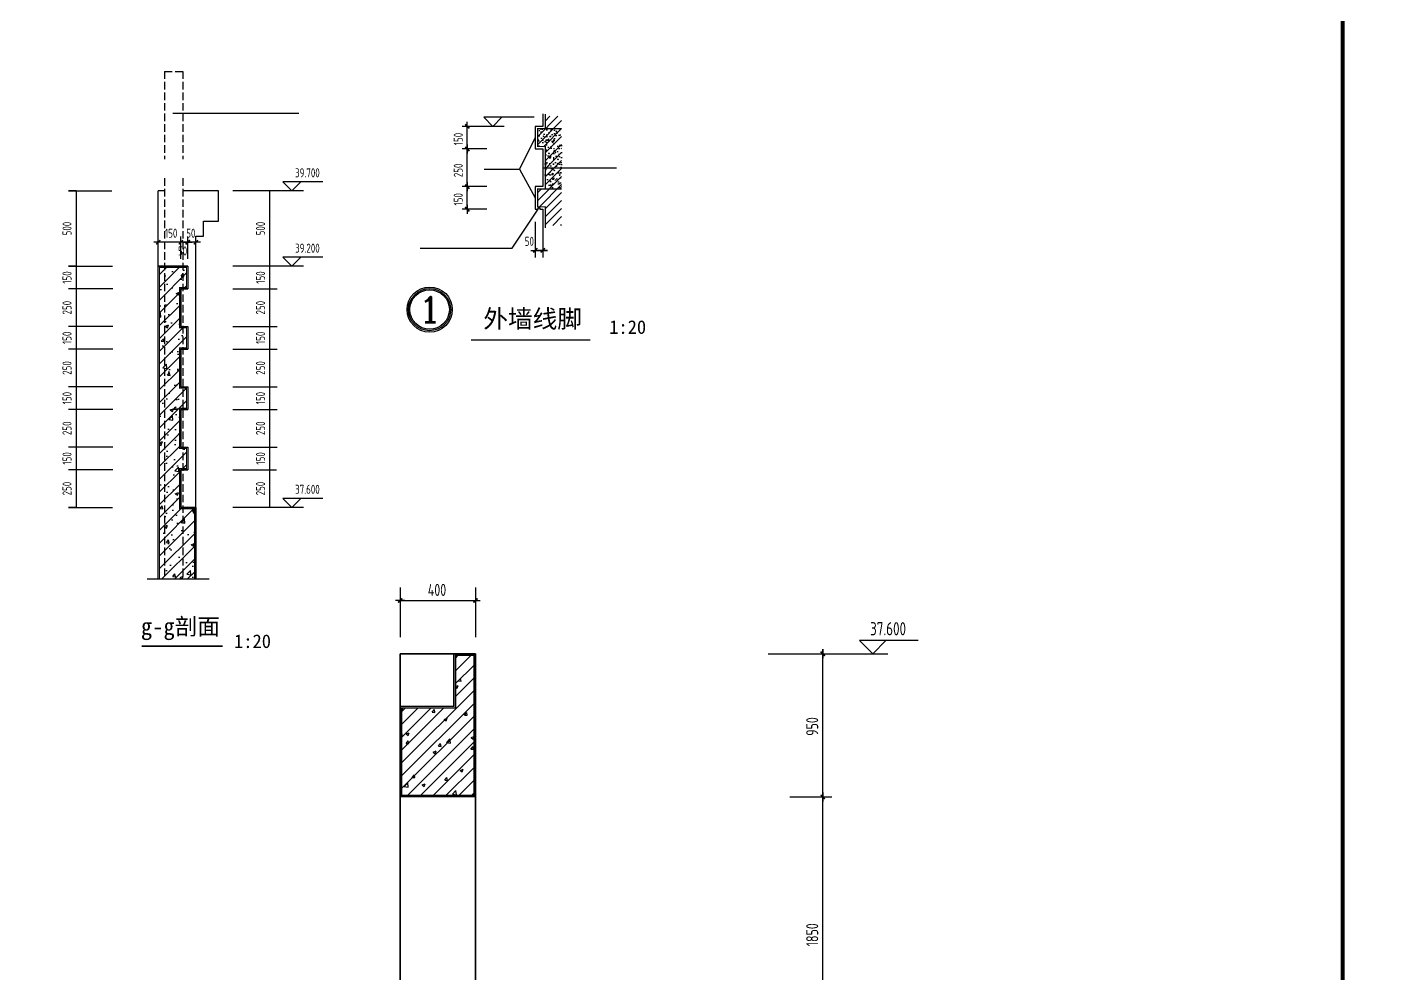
# Model space of a CAD drawing. Extents: x -726032 to 135930, y -151624 to 587044.
# Drawn here: x -98196 to -53251, y 294029 to 325438 of the extents above; entities that cross this region are included whole.
import ezdxf
from ezdxf.enums import TextEntityAlignment as Align

# ---------------------------------------------------------------- set-up
doc = ezdxf.new("R2010")
doc.units = 0
doc.header["$LTSCALE"] = 1000
doc.header["$MEASUREMENT"] = 0
doc.linetypes.add('DASH', pattern=[0.35, 0.25, -0.1])
doc.layers.get('0').update_dxf_attribs({"linetype": 'CONTINUOUS'})
doc.layers.get('DEFPOINTS').update_dxf_attribs({"color": 1, "linetype": 'CONTINUOUS'})
for name, color, linetype in [('AXIS', 245, 'CONTINUOUS'), ('AXIS_TEXT', 7, 'CONTINUOUS'), ('PUB_DIM', 245, 'CONTINUOUS'), ('PUB_TITLE', 1, 'CONTINUOUS'), ('WALL', 255, 'CONTINUOUS'), ('填充', 207, 'CONTINUOUS'), ('引线', 213, 'CONTINUOUS'), ('构架', 4, 'CONTINUOUS'), ('看线', 86, 'CONTINUOUS'), ('粉刷线', 224, 'CONTINUOUS')]:
    doc.layers.add(name, color=color, linetype=linetype)
doc.styles.add('-黑体', font='')
doc.styles.add('COMPLEX', font='COMPLEX')
doc.styles.add('DIM_FONT', font='isocp.shx', dxfattribs={"width": 0.8})
doc.styles.get('-黑体').set_extended_font_data('SimHei')
doc.dimstyles.new('AXIS', dxfattribs={"dimtxt": 300, "dimasz": 1, "dimexe": 250, "dimexo": 300, "dimgap": 150, "dimtad": 1, "dimdec": 0, "dimzin": 0, "dimdsep": 46, "dimtxsty": 'DIM_FONT', "dimcen": 0.09, "dimse1": 1, "dimse2": 1, "dimclrt": 142, "dimadec": 0, "dimazin": 0, "dimtfac": 1, "dimtdec": 0, "dimtix": 1, "dimtmove": 2, "dimatfit": 3, "dimfxl": 1, "dimtolj": 1, "dimtzin": 0, "dimarcsym": 0})
doc.dimstyles.new('DIMN', dxfattribs={"dimtxt": 300, "dimasz": 1, "dimexe": 250, "dimexo": 300, "dimgap": 150, "dimtad": 1, "dimdec": 0, "dimzin": 0, "dimdsep": 46, "dimtxsty": 'DIM_FONT', "dimcen": 0.09, "dimclrt": 142, "dimadec": 0, "dimazin": 0, "dimtfac": 1, "dimtdec": 0, "dimtix": 1, "dimtmove": 2, "dimatfit": 3, "dimfxl": 1, "dimtolj": 1, "dimtzin": 0, "dimarcsym": 0})

# ---------------------------------------------------------------- blocks, each defined once
blk = doc.blocks.new('_DIMX')
blk.add_line((-150, 0), (150, 0))
at = {"const_width": 50}
blk.add_lwpolyline([(-70, -70), (70, 70)], dxfattribs=at)
blk = doc.blocks.new('_AXISO')
blk.add_circle((0, 0), 0.5)
at = {"layer": 'AXIS_TEXT', "style": 'COMPLEX', "width": 1.041667}
blk.add_attdef('A', text='', height=0.56, dxfattribs=at).set_placement((-0.25, -0.28), (0.25, -0.28), align=Align.FIT)
blk = doc.blocks.new('*D2775')
at = {"layer": 'DEFPOINTS', "color": 0, "transparency": 16777216}
for p in [(-90461, 320005), (-90461, 317505), (-90152, 317505)]:
    blk.add_point(p, dxfattribs=at)
at = {"layer": 'PUB_DIM', "color": 0, "lineweight": -2, "transparency": 16777216}
blk.add_line((-90152, 320004), (-90152, 317506), dxfattribs=at)
at = {"layer": 'PUB_DIM', "color": 0, "transparency": 16777216}
for points in [[(-90152, 320004), (-90152, 320004), (-90152, 320005)], [(-90152, 317506), (-90152, 317506), (-90152, 317505)]]:
    blk.add_solid(points, dxfattribs=at)
at = {"layer": 'PUB_DIM', "color": 142, "transparency": 16777216, "insert": (-90452, 318755), "char_height": 300, "attachment_point": 5, "rotation": 90, "style": 'DIM_FONT'}
blk.add_mtext('\\A1;500', dxfattribs=at)
blk = doc.blocks.new('*D101')
at = {"layer": 'DEFPOINTS', "color": 0, "transparency": 16777216}
for p in [(-96263, 320005), (-96572, 317505), (-96263, 317505)]:
    blk.add_point(p, dxfattribs=at)
at = {"layer": 'PUB_DIM', "color": 0, "lineweight": -2, "transparency": 16777216}
for p, q in [((-96563, 320005), (-96822, 320005)), ((-96572, 320004), (-96572, 317506)), ((-96563, 317505), (-96822, 317505))]:
    blk.add_line(p, q, dxfattribs=at)
at = {"layer": 'PUB_DIM', "color": 0, "transparency": 16777216}
for points in [[(-96572, 320004), (-96572, 320004), (-96572, 320005)], [(-96572, 317506), (-96572, 317506), (-96572, 317505)]]:
    blk.add_solid(points, dxfattribs=at)
at = {"layer": 'PUB_DIM', "color": 142, "transparency": 16777216, "insert": (-96872, 318755), "char_height": 300, "attachment_point": 5, "rotation": 90, "style": 'DIM_FONT'}
blk.add_mtext('\\A1;500', dxfattribs=at)
blk = doc.blocks.new('*D102')
at = {"layer": 'DEFPOINTS', "color": 0, "transparency": 16777216}
for p in [(-90461, 314755), (-90461, 313505), (-90152, 313505)]:
    blk.add_point(p, dxfattribs=at)
at = {"layer": 'PUB_DIM', "color": 0, "lineweight": -2, "transparency": 16777216}
for p, q in [((-90161, 314755), (-89902, 314755)), ((-90152, 314754), (-90152, 313506)), ((-90161, 313505), (-89902, 313505))]:
    blk.add_line(p, q, dxfattribs=at)
at = {"layer": 'PUB_DIM', "color": 0, "transparency": 16777216}
for points in [[(-90152, 314754), (-90152, 314754), (-90152, 314755)], [(-90152, 313506), (-90152, 313506), (-90152, 313505)]]:
    blk.add_solid(points, dxfattribs=at)
at = {"layer": 'PUB_DIM', "color": 142, "transparency": 16777216, "insert": (-90452, 314130), "char_height": 300, "attachment_point": 5, "rotation": 90, "style": 'DIM_FONT'}
blk.add_mtext('\\A1;250', dxfattribs=at)
blk = doc.blocks.new('*D103')
at = {"layer": 'DEFPOINTS', "color": 0, "transparency": 16777216}
for p in [(-90461, 315505), (-90461, 314755), (-90152, 314755)]:
    blk.add_point(p, dxfattribs=at)
at = {"layer": 'PUB_DIM', "color": 0, "lineweight": -2, "transparency": 16777216}
for p, q in [((-90161, 315505), (-89902, 315505)), ((-90152, 315504), (-90152, 314756)), ((-90161, 314755), (-89902, 314755))]:
    blk.add_line(p, q, dxfattribs=at)
at = {"layer": 'PUB_DIM', "color": 0, "transparency": 16777216}
for points in [[(-90152, 315504), (-90152, 315504), (-90152, 315505)], [(-90152, 314756), (-90152, 314756), (-90152, 314755)]]:
    blk.add_solid(points, dxfattribs=at)
at = {"layer": 'PUB_DIM', "color": 142, "transparency": 16777216, "insert": (-90452, 315130), "char_height": 300, "attachment_point": 5, "rotation": 90, "style": 'DIM_FONT'}
blk.add_mtext('\\A1;150', dxfattribs=at)
blk = doc.blocks.new('*D2776')
at = {"layer": 'DEFPOINTS', "color": 0, "transparency": 16777216}
for p in [(-90461, 311505), (-90461, 310755), (-90152, 310755)]:
    blk.add_point(p, dxfattribs=at)
at = {"layer": 'PUB_DIM', "color": 0, "lineweight": -2, "transparency": 16777216}
blk.add_line((-90152, 311504), (-90152, 310756), dxfattribs=at)
at = {"layer": 'PUB_DIM', "color": 0, "transparency": 16777216}
for points in [[(-90152, 311504), (-90152, 311504), (-90152, 311505)], [(-90152, 310756), (-90152, 310756), (-90152, 310755)]]:
    blk.add_solid(points, dxfattribs=at)
at = {"layer": 'PUB_DIM', "color": 142, "transparency": 16777216, "insert": (-90452, 311130), "char_height": 300, "attachment_point": 5, "rotation": 90, "style": 'DIM_FONT'}
blk.add_mtext('\\A1;150', dxfattribs=at)
blk = doc.blocks.new('*D104')
at = {"layer": 'DEFPOINTS', "color": 0, "transparency": 16777216}
for p in [(-90461, 312755), (-90461, 311505), (-90152, 311505)]:
    blk.add_point(p, dxfattribs=at)
at = {"layer": 'PUB_DIM', "color": 0, "lineweight": -2, "transparency": 16777216}
for p, q in [((-90161, 312755), (-89902, 312755)), ((-90152, 312754), (-90152, 311506)), ((-90161, 311505), (-89902, 311505))]:
    blk.add_line(p, q, dxfattribs=at)
at = {"layer": 'PUB_DIM', "color": 0, "transparency": 16777216}
for points in [[(-90152, 312754), (-90152, 312754), (-90152, 312755)], [(-90152, 311506), (-90152, 311506), (-90152, 311505)]]:
    blk.add_solid(points, dxfattribs=at)
at = {"layer": 'PUB_DIM', "color": 142, "transparency": 16777216, "insert": (-90452, 312130), "char_height": 300, "attachment_point": 5, "rotation": 90, "style": 'DIM_FONT'}
blk.add_mtext('\\A1;250', dxfattribs=at)
blk = doc.blocks.new('*D105')
at = {"layer": 'DEFPOINTS', "color": 0, "transparency": 16777216}
for p in [(-90461, 313505), (-90461, 312755), (-90152, 312755)]:
    blk.add_point(p, dxfattribs=at)
at = {"layer": 'PUB_DIM', "color": 0, "lineweight": -2, "transparency": 16777216}
for p, q in [((-90161, 313505), (-89902, 313505)), ((-90152, 313504), (-90152, 312756)), ((-90161, 312755), (-89902, 312755))]:
    blk.add_line(p, q, dxfattribs=at)
at = {"layer": 'PUB_DIM', "color": 0, "transparency": 16777216}
for points in [[(-90152, 313504), (-90152, 313504), (-90152, 313505)], [(-90152, 312756), (-90152, 312756), (-90152, 312755)]]:
    blk.add_solid(points, dxfattribs=at)
at = {"layer": 'PUB_DIM', "color": 142, "transparency": 16777216, "insert": (-90452, 313130), "char_height": 300, "attachment_point": 5, "rotation": 90, "style": 'DIM_FONT'}
blk.add_mtext('\\A1;150', dxfattribs=at)
blk = doc.blocks.new('*D106')
at = {"layer": 'DEFPOINTS', "color": 0, "transparency": 16777216}
for p in [(-90461, 316755), (-90461, 315505), (-90152, 315505)]:
    blk.add_point(p, dxfattribs=at)
at = {"layer": 'PUB_DIM', "color": 0, "lineweight": -2, "transparency": 16777216}
for p, q in [((-90161, 316755), (-89902, 316755)), ((-90152, 316754), (-90152, 315506)), ((-90161, 315505), (-89902, 315505))]:
    blk.add_line(p, q, dxfattribs=at)
at = {"layer": 'PUB_DIM', "color": 0, "transparency": 16777216}
for points in [[(-90152, 316754), (-90152, 316754), (-90152, 316755)], [(-90152, 315506), (-90152, 315506), (-90152, 315505)]]:
    blk.add_solid(points, dxfattribs=at)
at = {"layer": 'PUB_DIM', "color": 142, "transparency": 16777216, "insert": (-90452, 316130), "char_height": 300, "attachment_point": 5, "rotation": 90, "style": 'DIM_FONT'}
blk.add_mtext('\\A1;250', dxfattribs=at)
blk = doc.blocks.new('*D2777')
at = {"layer": 'DEFPOINTS', "color": 0, "transparency": 16777216}
for p in [(-90461, 317505), (-90461, 316755), (-90152, 316755)]:
    blk.add_point(p, dxfattribs=at)
at = {"layer": 'PUB_DIM', "color": 0, "lineweight": -2, "transparency": 16777216}
blk.add_line((-90152, 317504), (-90152, 316756), dxfattribs=at)
at = {"layer": 'PUB_DIM', "color": 0, "transparency": 16777216}
for points in [[(-90152, 317504), (-90152, 317504), (-90152, 317505)], [(-90152, 316756), (-90152, 316756), (-90152, 316755)]]:
    blk.add_solid(points, dxfattribs=at)
at = {"layer": 'PUB_DIM', "color": 142, "transparency": 16777216, "insert": (-90452, 317130), "char_height": 300, "attachment_point": 5, "rotation": 90, "style": 'DIM_FONT'}
blk.add_mtext('\\A1;150', dxfattribs=at)
blk = doc.blocks.new('*D2778')
at = {"layer": 'DEFPOINTS', "color": 0, "transparency": 16777216}
for p in [(-90461, 310755), (-90461, 309505), (-90152, 309505)]:
    blk.add_point(p, dxfattribs=at)
at = {"layer": 'PUB_DIM', "color": 0, "lineweight": -2, "transparency": 16777216}
blk.add_line((-90152, 310754), (-90152, 309506), dxfattribs=at)
at = {"layer": 'PUB_DIM', "color": 0, "transparency": 16777216}
for points in [[(-90152, 310754), (-90152, 310754), (-90152, 310755)], [(-90152, 309506), (-90152, 309506), (-90152, 309505)]]:
    blk.add_solid(points, dxfattribs=at)
at = {"layer": 'PUB_DIM', "color": 142, "transparency": 16777216, "insert": (-90452, 310130), "char_height": 300, "attachment_point": 5, "rotation": 90, "style": 'DIM_FONT'}
blk.add_mtext('\\A1;250', dxfattribs=at)
blk = doc.blocks.new('*D107')
at = {"layer": 'DEFPOINTS', "color": 0, "transparency": 16777216}
for p in [(-96263, 315505), (-96572, 314755), (-96263, 314755)]:
    blk.add_point(p, dxfattribs=at)
at = {"layer": 'PUB_DIM', "color": 0, "lineweight": -2, "transparency": 16777216}
for p, q in [((-96563, 315505), (-96822, 315505)), ((-96572, 315504), (-96572, 314756)), ((-96563, 314755), (-96822, 314755))]:
    blk.add_line(p, q, dxfattribs=at)
at = {"layer": 'PUB_DIM', "color": 0, "transparency": 16777216}
for points in [[(-96572, 315504), (-96572, 315504), (-96572, 315505)], [(-96572, 314756), (-96572, 314756), (-96572, 314755)]]:
    blk.add_solid(points, dxfattribs=at)
at = {"layer": 'PUB_DIM', "color": 142, "transparency": 16777216, "insert": (-96872, 315130), "char_height": 300, "attachment_point": 5, "rotation": 90, "style": 'DIM_FONT'}
blk.add_mtext('\\A1;150', dxfattribs=at)
blk = doc.blocks.new('*D108')
at = {"layer": 'DEFPOINTS', "color": 0, "transparency": 16777216}
for p in [(-96263, 314755), (-96572, 313505), (-96263, 313505)]:
    blk.add_point(p, dxfattribs=at)
at = {"layer": 'PUB_DIM', "color": 0, "lineweight": -2, "transparency": 16777216}
for p, q in [((-96563, 314755), (-96822, 314755)), ((-96572, 314754), (-96572, 313506)), ((-96563, 313505), (-96822, 313505))]:
    blk.add_line(p, q, dxfattribs=at)
at = {"layer": 'PUB_DIM', "color": 0, "transparency": 16777216}
for points in [[(-96572, 314754), (-96572, 314754), (-96572, 314755)], [(-96572, 313506), (-96572, 313506), (-96572, 313505)]]:
    blk.add_solid(points, dxfattribs=at)
at = {"layer": 'PUB_DIM', "color": 142, "transparency": 16777216, "insert": (-96872, 314130), "char_height": 300, "attachment_point": 5, "rotation": 90, "style": 'DIM_FONT'}
blk.add_mtext('\\A1;250', dxfattribs=at)
blk = doc.blocks.new('*D109')
at = {"layer": 'DEFPOINTS', "color": 0, "transparency": 16777216}
for p in [(-96263, 313505), (-96572, 312755), (-96263, 312755)]:
    blk.add_point(p, dxfattribs=at)
at = {"layer": 'PUB_DIM', "color": 0, "lineweight": -2, "transparency": 16777216}
for p, q in [((-96563, 313505), (-96822, 313505)), ((-96572, 313504), (-96572, 312756)), ((-96563, 312755), (-96822, 312755))]:
    blk.add_line(p, q, dxfattribs=at)
at = {"layer": 'PUB_DIM', "color": 0, "transparency": 16777216}
for points in [[(-96572, 313504), (-96572, 313504), (-96572, 313505)], [(-96572, 312756), (-96572, 312756), (-96572, 312755)]]:
    blk.add_solid(points, dxfattribs=at)
at = {"layer": 'PUB_DIM', "color": 142, "transparency": 16777216, "insert": (-96872, 313130), "char_height": 300, "attachment_point": 5, "rotation": 90, "style": 'DIM_FONT'}
blk.add_mtext('\\A1;150', dxfattribs=at)
blk = doc.blocks.new('*D110')
at = {"layer": 'DEFPOINTS', "color": 0, "transparency": 16777216}
for p in [(-96263, 312755), (-96572, 311505), (-96263, 311505)]:
    blk.add_point(p, dxfattribs=at)
at = {"layer": 'PUB_DIM', "color": 0, "lineweight": -2, "transparency": 16777216}
for p, q in [((-96563, 312755), (-96822, 312755)), ((-96572, 312754), (-96572, 311506)), ((-96563, 311505), (-96822, 311505))]:
    blk.add_line(p, q, dxfattribs=at)
at = {"layer": 'PUB_DIM', "color": 0, "transparency": 16777216}
for points in [[(-96572, 312754), (-96572, 312754), (-96572, 312755)], [(-96572, 311506), (-96572, 311506), (-96572, 311505)]]:
    blk.add_solid(points, dxfattribs=at)
at = {"layer": 'PUB_DIM', "color": 142, "transparency": 16777216, "insert": (-96872, 312130), "char_height": 300, "attachment_point": 5, "rotation": 90, "style": 'DIM_FONT'}
blk.add_mtext('\\A1;250', dxfattribs=at)
blk = doc.blocks.new('*D111')
at = {"layer": 'DEFPOINTS', "color": 0, "transparency": 16777216}
for p in [(-96263, 311505), (-96572, 310755), (-96263, 310755)]:
    blk.add_point(p, dxfattribs=at)
at = {"layer": 'PUB_DIM', "color": 0, "lineweight": -2, "transparency": 16777216}
for p, q in [((-96563, 311505), (-96822, 311505)), ((-96572, 311504), (-96572, 310756)), ((-96563, 310755), (-96822, 310755))]:
    blk.add_line(p, q, dxfattribs=at)
at = {"layer": 'PUB_DIM', "color": 0, "transparency": 16777216}
for points in [[(-96572, 311504), (-96572, 311504), (-96572, 311505)], [(-96572, 310756), (-96572, 310756), (-96572, 310755)]]:
    blk.add_solid(points, dxfattribs=at)
at = {"layer": 'PUB_DIM', "color": 142, "transparency": 16777216, "insert": (-96872, 311130), "char_height": 300, "attachment_point": 5, "rotation": 90, "style": 'DIM_FONT'}
blk.add_mtext('\\A1;150', dxfattribs=at)
blk = doc.blocks.new('*D112')
at = {"layer": 'DEFPOINTS', "color": 0, "transparency": 16777216}
for p in [(-96263, 317505), (-96572, 316755), (-96263, 316755)]:
    blk.add_point(p, dxfattribs=at)
at = {"layer": 'PUB_DIM', "color": 0, "lineweight": -2, "transparency": 16777216}
for p, q in [((-96563, 317505), (-96822, 317505)), ((-96572, 317504), (-96572, 316756)), ((-96563, 316755), (-96822, 316755))]:
    blk.add_line(p, q, dxfattribs=at)
at = {"layer": 'PUB_DIM', "color": 0, "transparency": 16777216}
for points in [[(-96572, 317504), (-96572, 317504), (-96572, 317505)], [(-96572, 316756), (-96572, 316756), (-96572, 316755)]]:
    blk.add_solid(points, dxfattribs=at)
at = {"layer": 'PUB_DIM', "color": 142, "transparency": 16777216, "insert": (-96872, 317130), "char_height": 300, "attachment_point": 5, "rotation": 90, "style": 'DIM_FONT'}
blk.add_mtext('\\A1;150', dxfattribs=at)
blk = doc.blocks.new('*D113')
at = {"layer": 'DEFPOINTS', "color": 0, "transparency": 16777216}
for p in [(-96263, 316755), (-96572, 315505), (-96263, 315505)]:
    blk.add_point(p, dxfattribs=at)
at = {"layer": 'PUB_DIM', "color": 0, "lineweight": -2, "transparency": 16777216}
for p, q in [((-96563, 316755), (-96822, 316755)), ((-96572, 316754), (-96572, 315506)), ((-96563, 315505), (-96822, 315505))]:
    blk.add_line(p, q, dxfattribs=at)
at = {"layer": 'PUB_DIM', "color": 0, "transparency": 16777216}
for points in [[(-96572, 316754), (-96572, 316754), (-96572, 316755)], [(-96572, 315506), (-96572, 315506), (-96572, 315505)]]:
    blk.add_solid(points, dxfattribs=at)
at = {"layer": 'PUB_DIM', "color": 142, "transparency": 16777216, "insert": (-96872, 316130), "char_height": 300, "attachment_point": 5, "rotation": 90, "style": 'DIM_FONT'}
blk.add_mtext('\\A1;250', dxfattribs=at)
blk = doc.blocks.new('*D114')
at = {"layer": 'DEFPOINTS', "color": 0, "transparency": 16777216}
for p in [(-96263, 310755), (-96572, 309505), (-96263, 309505)]:
    blk.add_point(p, dxfattribs=at)
at = {"layer": 'PUB_DIM', "color": 0, "lineweight": -2, "transparency": 16777216}
for p, q in [((-96563, 310755), (-96822, 310755)), ((-96572, 310754), (-96572, 309506)), ((-96563, 309505), (-96822, 309505))]:
    blk.add_line(p, q, dxfattribs=at)
at = {"layer": 'PUB_DIM', "color": 0, "transparency": 16777216}
for points in [[(-96572, 310754), (-96572, 310754), (-96572, 310755)], [(-96572, 309506), (-96572, 309506), (-96572, 309505)]]:
    blk.add_solid(points, dxfattribs=at)
at = {"layer": 'PUB_DIM', "color": 142, "transparency": 16777216, "insert": (-96872, 310130), "char_height": 300, "attachment_point": 5, "rotation": 90, "style": 'DIM_FONT'}
blk.add_mtext('\\A1;250', dxfattribs=at)

msp = doc.modelspace()

# ---------------------------------------------------------------- hatches: boundary and pattern name
h = msp.add_hatch(color=146)
h.paths.add_polyline_path([(-84142.3, 316066.3, 1), (-85541.3, 316066.3, 1)])
h.paths.add_polyline_path([(-84187.3, 316066.3, 1), (-85496.3, 316066.3, 1)], flags=16)
h.paths.add_polyline_path([(-85425.3, 315435.4), (-84255.3, 315435.4), (-84255.3, 316695.4), (-85425.3, 316695.4)], flags=24)
at = {"layer": '填充'}
h = msp.add_hatch(dxfattribs=at)
h.set_pattern_fill('ANSI31', color=256, scale=1500, style=0)
h.set_pattern_definition([(45, (-239425.47, 242657.8), (-132.58252, 132.58252), [])])
h.paths.add_polyline_path([(-80462.3, 322479.9), (-81006.8, 322479.9), (-81006.8, 322065.8), (-80462.3, 322065.8)])
h.paths.add_polyline_path([(-80462.3, 322065.8), (-81256.8, 322065.8), (-81256.8, 321475.8), (-81006.8, 321475.8), (-81006.8, 320065.8), (-80462.3, 320065.8)])
h.paths.add_polyline_path([(-80462.3, 320065.8), (-81006.8, 320065.8), (-81256.8, 320065.8), (-81256.8, 319475.8), (-81106.8, 319475.8), (-81006.8, 319475.8), (-81006.8, 318861.1), (-80462.3, 318861.1)])
h = msp.add_hatch(dxfattribs=at)
h.set_pattern_fill('AN33C', color=256, scale=500, style=0)
h.set_pattern_definition([(50, (-239425.47, 242657.8), (358.6301, -31.37607), [37.5, -412.5]), (355, (-239425.47, 242657.8), (-69.3757, 376.0961), [30, -330]), (100.4514, (-239395.58, 242655.2), (289.2547, 344.7198), [31.8701, -350.57106]), (46.1842, (-239425.47, 242757.8), (533.6205, -82.7595), [56.25, -618.75]), (96.6356, (-239381, 242750.9), (467.3314, 487.059), [47.8051, -525.8565]), (351.1842, (-239425.47, 242757.8), (467.331, 487.0593), [45, -495]), (21, (-239375.47, 242732.8), (298.45353, -201.30945), [37.5, -412.5]), (326, (-239375.47, 242732.8), (121.6577, 362.575), [30, -330]), (71.4514, (-239350.6, 242716.03), (420.1113, 161.26525), [31.8701, -350.57106]), (37.5, (-239425.47, 242657.8), (6.07993, 166.44693), [0, -326, 0, -335, 0, -331.25]), (7.5, (-239425.47, 242657.8), (131.53477, 197.20586), [0, -191, 0, -318.5, 0, -126.25]), (327.5, (-239536.97, 242657.8), (266.91122, -11.27744), [0, -125, 0, -390, 0, -517.5]), (317.5, (-239586.97, 242657.8), (291.5931, 50.0525), [0, -162.5, 0, -259, 0, -367.5])])
h.paths.add_polyline_path([(-80462.3, 322065.8), (-81256.8, 322065.8), (-81256.8, 321475.8), (-81006.8, 321475.8), (-81006.8, 320065.8), (-80462.3, 320065.8)])
h = msp.add_hatch(dxfattribs=at)
h.set_pattern_fill('AN31C', color=256, scale=1500, style=0)
h.set_pattern_definition([(45, (-248061.92, 221947.32), (-212.13203, 212.13203), []), (50, (-248061.9, 221947.3), (1075.8903, -94.128), [112.5, -1237.5]), (355, (-248061.9, 221947.3), (-208.127, 1128.288), [90, -990]), (100.4514, (-247972.3, 221939.5), (867.764, 1034.1593), [95.61, -1051.713]), (46.1842, (-248061.9, 222247.3), (1600.862, -248.279), [168.75, -1856.25]), (96.6356, (-247928.5, 222226.6), (1401.994, 1461.177), [143.415, -1577.57]), (351.1842, (-248062, 222247.3), (1401.993, 1461.178), [135, -1485]), (21, (-247911.9, 222172.3), (895.3606, -603.9283), [112.5, -1237.5]), (326, (-247911.9, 222172.3), (364.973, 1087.725), [90, -990]), (71.4514, (-247837.3, 222122), (1260.334, 483.796), [95.61, -1051.713]), (37.5, (-248061.92, 221947.32), (18.2398, 499.3408), [0, -978, 0, -1005, 0, -993.75]), (7.5, (-248061.9, 221947.3), (394.6043, 591.6176), [0, -573, 0, -955.5, 0, -378.75]), (327.5, (-248396.42, 221947.32), (800.73365, -33.8323), [0, -375, 0, -1170, 0, -1552.5]), (317.5, (-248546.4, 221947.3), (874.7793, 150.1575), [0, -487.5, 0, -777, 0, -1102.5])])
h.paths.add_polyline_path([(-93632.5, 317465.1), (-93804.2, 317465.1), (-93804.2, 307129.7), (-93632.5, 307129.7)])
h.paths.add_polyline_path([(-93632.5, 307129.7), (-93030.1, 307129.7), (-93030.1, 309464.7), (-93134.2, 309464.7), (-93134.2, 310795.1), (-93030.1, 310795.1), (-93030.1, 311465.1), (-93134.2, 311465.1), (-93134.2, 312795.1), (-93030.1, 312795.1), (-93030.1, 313465.1), (-93134.2, 313465.1), (-93134.2, 314795.1), (-93030.1, 314795.1), (-93030.1, 315465.1), (-93134.2, 315465.1), (-93134.2, 316795.1), (-93030.1, 316795.1), (-93030.1, 317465.1), (-93632.5, 317465.1)])
h.paths.add_polyline_path([(-93030.1, 316795.1), (-92906.1, 316795.1), (-92906.1, 317465.1), (-93030.1, 317465.1)])
h.paths.add_polyline_path([(-93030.1, 314795.1), (-92906.1, 314795.1), (-92906.1, 315465.1), (-93030.1, 315465.1)])
h.paths.add_polyline_path([(-92906.1, 313465.1), (-93030.1, 313465.1), (-93030.1, 312795.1), (-92906.1, 312795.1)])
h.paths.add_polyline_path([(-92906.1, 311465.1), (-93030.1, 311465.1), (-93030.1, 310795.1), (-92906.1, 310795.1)])
h.paths.add_polyline_path([(-93030.1, 307129.7), (-92634.2, 307129.7), (-92634.2, 309464.7), (-93030.1, 309464.7)])

# ---------------------------------------------------------------- linework, layer by layer
at = {"linetype": 'DASH'}
for p, q in [((-93632.5, 323967.8, 3840), (-93030.1, 323967.8, 3840)), ((-93632.5, 323967.8, 3840), (-93632.5, 321062, 3840)), ((-93030.1, 323967.8, 3840), (-93030.1, 321062, 3840)), ((-93632.5, 320422.8, 3840), (-93632.5, 307129.7, 3840)), ((-93030.1, 320422.8, 3840), (-93030.1, 307129.7, 3840))]:
    msp.add_line(p, q, dxfattribs=at)
at = {"color": 146}
for p, q in [((-81086.8, 321395.8, 3840), (-81086.8, 320145.8, 3840)), ((-85820.3, 304650.1), (-83320.3, 304650.1))]:
    msp.add_line(p, q, dxfattribs=at)
at = {"color": 136}
for p, q in [((-92866.1, 317505.1, 3840), (-93844.2, 317505.1, 3840)), ((-92594.2, 309504.7, 3840), (-93094.2, 309504.7, 3840)), ((-85820.3, 306847.3), (-85820.3, 305199.4)), ((-83320.3, 304650.1), (-85820.3, 304650.1)), ((-85820.3, 304650.1), (-85820.3, 290650.1)), ((-84035.6, 302900.1), (-84035.6, 304650.1)), ((-83985.6, 304083.9), (-83469.4, 304600.1)), ((-83985.6, 304508.1), (-83893.7, 304600.1)), ((-83562.8, 304600.1), (-83559.7, 304598)), ((-83559.6, 304596.4), (-83558.4, 304600.1)), ((-73607.5, 304649.1), (-71495.5, 304649.1)), ((-72896.4, 304650.1), (-69644, 304650.1)), ((-83985.6, 303659.6), (-83370.3, 304274.9)), ((-83985.6, 303235.3), (-83370.3, 303850.6)), ((-83890.2, 303745.9), (-83817.9, 303832.1)), ((-83800.5, 303736.5), (-83817.9, 303830.5)), ((-85770.3, 301026.4), (-83370.3, 303426.4)), ((-83985.6, 303565.8), (-83894.2, 303600.9)), ((-83985.6, 303551.3), (-83924.6, 303510.2)), ((-83924.6, 303508.6), (-83894.2, 303599.3)), ((-83890.2, 303745.9), (-83800.6, 303738.1)), ((-85770.3, 300602.1), (-83370.3, 303002.1)), ((-84035.6, 302900.1), (-85820.3, 302900.1)), ((-84035.6, 302900.1), (-85820.3, 302900.1)), ((-85770.3, 301874.9), (-84795.1, 302850.1)), ((-85770.3, 301450.6), (-84370.9, 302850.1)), ((-85770.3, 302723.4), (-85643.7, 302850.1)), ((-85770.3, 302299.2), (-85219.4, 302850.1)), ((-85770.3, 302800.3), (-85744.2, 302798.1)), ((-85770.3, 300177.8), (-83370.3, 302577.8)), ((-85744.2, 302796.4), (-85754.1, 302850.1)), ((-84758, 302711.8), (-84685.7, 302797.9)), ((-84758, 302711.8), (-84668.3, 302703.9)), ((-84668.3, 302702.3), (-84685.6, 302796.3)), ((-84364.2, 302472.8), (-84259.2, 302513.2)), ((-84289.6, 302420.9), (-84259.2, 302511.6)), ((-83682.1, 302617.6), (-83609.8, 302703.8)), ((-83682.1, 302617.6), (-83592.4, 302609.8)), ((-83592.4, 302608.2), (-83609.8, 302702.2)), ((-85770.3, 302071.2), (-85767.8, 302073.8)), ((-85751.2, 301930.1), (-85767.8, 302072.5)), ((-85573.8, 299950.1), (-83370.3, 302153.6)), ((-84364.2, 302472.8), (-84289.6, 302422.5)), ((-85770.3, 301934.3), (-85751.2, 301931.4)), ((-85625.8, 301677.6), (-85553.4, 301763.8)), ((-85625.8, 301677.6), (-85536.1, 301669.8)), ((-85624.6, 301989.1), (-85519.5, 302029.4)), ((-85624.6, 301989.1), (-85549.9, 301938.7)), ((-85536.1, 301668.1), (-85553.4, 301762.2)), ((-85549.9, 301937.1), (-85519.5, 302027.8)), ((-85149.5, 299950.1), (-83370.3, 301729.3)), ((-84549.9, 301583.5), (-84477.5, 301669.7)), ((-84549.9, 301583.5), (-84460.2, 301575.6)), ((-84460.2, 301574), (-84477.5, 301668)), ((-84283.7, 301703.8), (-84166.9, 301825.6)), ((-84283.7, 301703.8), (-84150.3, 301683.1)), ((-84150.3, 301681.8), (-84166.9, 301824.2)), ((-83468.9, 301868.9), (-83370.3, 301906.8)), ((-83468.9, 301868.9), (-83394.3, 301818.6)), ((-83394.2, 301817), (-83370.3, 301888.3)), ((-84729.2, 301385.1), (-84624.2, 301425.4)), ((-84729.2, 301385.1), (-84654.6, 301334.8)), ((-84725.3, 299950.1), (-83370.3, 301305)), ((-84654.6, 301333.2), (-84624.2, 301423.8)), ((-83474, 301489.4), (-83401.7, 301575.5)), ((-83474, 301489.4), (-83384.3, 301481.5)), ((-83384.3, 301479.9), (-83401.6, 301573.9)), ((-84301, 299950.1), (-83370.3, 300880.8)), ((-83833.8, 300781.2), (-83728.8, 300821.5)), ((-83833.8, 300781.2), (-83759.2, 300730.9)), ((-83759.2, 300729.3), (-83728.8, 300819.9)), ((-85685.7, 300242.6), (-85568.9, 300364.4)), ((-85685.7, 300242.6), (-85552.3, 300221.9)), ((-85552.3, 300220.6), (-85568.9, 300363)), ((-85417.6, 300549.3), (-85345.3, 300635.5)), ((-85417.6, 300549.3), (-85328, 300541.5)), ((-85327.9, 300539.9), (-85345.3, 300633.9)), ((-85094.2, 300297.4), (-84989.1, 300337.7)), ((-85094.2, 300297.4), (-85019.6, 300247.1)), ((-85019.5, 300245.5), (-84989.1, 300336.1)), ((-84341.7, 300455.2), (-84269.4, 300541.4)), ((-84341.7, 300455.2), (-84252.1, 300447.3)), ((-84252.1, 300445.7), (-84269.4, 300539.8)), ((-83876.7, 299950.1), (-83370.3, 300456.5)), ((-83320.3, 299900.1), (-85820.3, 299900.1)), ((-83320.3, 299900.1), (-85820.3, 299900.1)), ((-84084.9, 299994.3), (-83968, 300116.1)), ((-84084.9, 299994.3), (-83951.5, 299973.6)), ((-83951.5, 299972.3), (-83968, 300114.8)), ((-83452.5, 299950.1), (-83370.3, 300032.2)), ((-72896.4, 299900.1), (-71495.5, 299900.1))]:
    msp.add_line(p, q, dxfattribs=at)
for p, q in [((-92866.1, 317505.1, 3840), (-92866.1, 316755.1, 3840)), ((-93094.2, 316755.1, 3840), (-92866.1, 316755.1, 3840)), ((-93094.2, 315505.1, 3840), (-93094.2, 316755.1, 3840)), ((-93094.2, 315505.1, 3840), (-92866.1, 315505.1, 3840)), ((-92866.1, 315505.1, 3840), (-92866.1, 314755.1, 3840)), ((-93094.2, 313505.1, 3840), (-93094.2, 314755.1, 3840)), ((-93094.2, 314755.1, 3840), (-92866.1, 314755.1, 3840)), ((-93094.2, 313505.1, 3840), (-92866.1, 313505.1, 3840)), ((-92866.1, 313505.1, 3840), (-92866.1, 312755.1, 3840)), ((-93094.2, 311505.1, 3840), (-93094.2, 312755.1, 3840)), ((-93094.2, 312755.1, 3840), (-92866.1, 312755.1, 3840)), ((-93094.2, 311505.1, 3840), (-92866.1, 311505.1, 3840)), ((-92866.1, 311505.1, 3840), (-92866.1, 310755.1, 3840)), ((-93094.2, 310755.1, 3840), (-92866.1, 310755.1, 3840)), ((-93094.2, 309504.7, 3840), (-93094.2, 310755.1, 3840))]:
    msp.add_line(p, q)
at = {"color": 7}
for p, q in [((-83320.3, 306847.3), (-83320.3, 305199.4)), ((-85820.3, 290650.1), (-85820.3, 304650.1)), ((-84035.6, 302900.1), (-84035.6, 304650.1)), ((-83320.3, 304650.1), (-83320.3, 282650.2)), ((-83320.3, 290650.1), (-83320.3, 304650.1))]:
    msp.add_line(p, q, dxfattribs=at)
at = {"color": 0, "linetype": 'ByBlock'}
for p, q in [((-85819.3, 306417.1), (-83321.3, 306417.1)), ((-71800.6, 299901.1), (-71800.6, 304649.1)), ((-71800.6, 290651.1), (-71800.6, 299899.1))]:
    msp.add_line(p, q, dxfattribs=at)
at = {"color": 134, "const_width": 40, "elevation": 3840}
for points in [[(-81006.8, 322065.8), (-81006.8, 322552.9)], [(-80462.3, 322065.8), (-81256.8, 322065.8), (-81256.8, 321475.8), (-81006.8, 321475.8), (-81006.8, 320065.8), (-81256.8, 320065.8), (-81256.8, 319475.8), (-81106.8, 319475.8), (-81106.8, 319475.8), (-81006.8, 319475.8)], [(-81006.8, 320065.8), (-80462.3, 320065.8)], [(-81006.8, 319495.8), (-81006.8, 318771.5)]]:
    msp.add_lwpolyline(points, dxfattribs=at)
at = {"elevation": 3840}
msp.add_lwpolyline([(-93844.2, 307129.7), (-93844.2, 317505.1), (-92866.1, 317505.1), (-92866.1, 316755.1), (-93094.2, 316755.1), (-93094.2, 315505.1), (-92866.1, 315505.1), (-92866.1, 314755.1), (-93094.2, 314755.1), (-93094.2, 313505.1), (-92866.1, 313505.1), (-92866.1, 312755.1), (-93094.2, 312755.1), (-93094.2, 311505.1), (-92866.1, 311505.1), (-92866.1, 310755.1), (-93094.2, 310755.1), (-93094.2, 309504.7), (-92594.2, 309504.7), (-92594.2, 307129.7)], dxfattribs=at)
at = {"const_width": 40, "elevation": 3840}
msp.add_lwpolyline([(-93804.2, 307129.7), (-93804.2, 317465.1), (-92906.1, 317465.1), (-92906.1, 316795.1), (-93134.2, 316795.1), (-93134.2, 315465.1), (-92906.1, 315465.1), (-92906.1, 314795.1), (-93134.2, 314795.1), (-93134.2, 313465.1), (-92906.1, 313465.1), (-92906.1, 312795.1), (-93134.2, 312795.1), (-93134.2, 311465.1), (-92906.1, 311465.1), (-92906.1, 310795.1), (-93134.2, 310795.1), (-93134.2, 309464.7), (-92634.2, 309464.7), (-92634.2, 307129.7)], dxfattribs=at)
at = {"color": 134, "const_width": 50}
msp.add_lwpolyline([(-85770.3, 302850.1), (-83985.6, 302850.1), (-83985.6, 304600.1), (-83370.3, 304600.1), (-83370.3, 299950.1), (-85770.3, 299950.1)], close=True, dxfattribs=at)
at = {"color": 146}
for radius in [699.5, 654.5]:
    msp.add_circle((-84841.8, 316066.3, 3840), radius, dxfattribs=at)
at = {"layer": 'DEFPOINTS', "color": 0, "linetype": 'ByBlock'}
for p in [(-83320.3, 306417.1), (-85820.3, 305719.5), (-83320.3, 305719.5), (-72053.1, 304650.1), (-72053.1, 304650.1), (-71800.6, 304650.1), (-71800.6, 304649.1), (-72053.1, 299900.1), (-72053.1, 299900.1), (-71800.6, 299900.1)]:
    msp.add_point(p, dxfattribs=at)
at = {"layer": 'PUB_DIM'}
for p, q in [((-81377.1, 322445.8, 3840), (-83046.7, 322445.8, 3840)), ((-82746.7, 322145.8, 3840), (-83046.7, 322445.8, 3840)), ((-82446.7, 322445.8, 3840), (-82746.7, 322145.8, 3840)), ((-82367.7, 322145.8, 3840), (-83768.4, 322145.8, 3840)), ((-83592.7, 321396.8, 3840), (-83592.7, 322144.8, 3840)), ((-82946.6, 321395.8, 3840), (-83768.4, 321395.8, 3840)), ((-83592.7, 320146.8, 3840), (-83592.7, 321394.8, 3840)), ((-89413.1, 320004.7, 3840), (-89713.1, 320304.7, 3840)), ((-88380.9, 320304.7, 3840), (-89713.1, 320304.7, 3840)), ((-89113.1, 320304.7, 3840), (-89413.1, 320004.7, 3840)), ((-82946.6, 320145.8, 3840), (-83768.4, 320145.8, 3840)), ((-83592.7, 319396.8, 3840), (-83592.7, 320144.8, 3840)), ((-96822.2, 320004.7, 3840), (-95390, 320004.7, 3840)), ((-89021.5, 320004.7, 3840), (-91367.6, 320004.7, 3840)), ((-82946.6, 319395.8, 3840), (-83768.4, 319395.8, 3840)), ((-81086.8, 319395.8, 3840), (-81086.8, 317800.1, 3840)), ((-81336.8, 318978.5, 3840), (-81336.8, 317800.1, 3840)), ((-93031.1, 318299.1, 3840), (-93843.2, 318299.1, 3840)), ((-93094.2, 317750.5, 3840), (-93094.2, 318491.2, 3840)), ((-92594.2, 318299.1, 3840), (-93030.1, 318299.1, 3840)), ((-92866.1, 317750.5, 3840), (-92866.1, 318491.2, 3840)), ((-92592.2, 318299.1, 3840), (-92593.2, 318299.1, 3840)), ((-88380.9, 317805.1, 3840), (-89713.1, 317805.1, 3840)), ((-89413.1, 317505.1, 3840), (-89713.1, 317805.1, 3840)), ((-89113.1, 317805.1, 3840), (-89413.1, 317505.1, 3840)), ((-81337.8, 318031.7, 3840), (-81338.8, 318031.7, 3840)), ((-96822.2, 317505.1, 3840), (-95363.1, 317505.1, 3840)), ((-89021.5, 317505.1, 3840), (-91367.6, 317505.1, 3840)), ((-95356.6, 316755.1, 3840), (-96802.7, 316755.1, 3840)), ((-91367.6, 316755.1, 3840), (-89921.5, 316755.1, 3840)), ((-95356.6, 315505.1, 3840), (-96802.7, 315505.1, 3840)), ((-91367.6, 315505.1, 3840), (-89921.5, 315505.1, 3840)), ((-95356.6, 314755.1, 3840), (-96802.7, 314755.1, 3840)), ((-91367.6, 314755.1, 3840), (-89921.5, 314755.1, 3840)), ((-95356.6, 313505.1, 3840), (-96802.7, 313505.1, 3840)), ((-91367.6, 313505.1, 3840), (-89921.5, 313505.1, 3840)), ((-95356.6, 312755.1, 3840), (-96802.7, 312755.1, 3840)), ((-91367.6, 312755.1, 3840), (-89921.5, 312755.1, 3840)), ((-95356.6, 311505.1, 3840), (-96802.7, 311505.1, 3840)), ((-91367.6, 311505.1, 3840), (-89921.5, 311505.1, 3840)), ((-95356.6, 310755.1, 3840), (-96802.7, 310755.1, 3840)), ((-91367.6, 310755.1, 3840), (-89921.5, 310755.1, 3840)), ((-88380.9, 309804.7, 3840), (-89713.1, 309804.7, 3840)), ((-89413.1, 309504.7, 3840), (-89713.1, 309804.7, 3840)), ((-89113.1, 309804.7, 3840), (-89413.1, 309504.7, 3840)), ((-96822.2, 309504.7, 3840), (-95366.7, 309504.7, 3840)), ((-89021.5, 309504.7, 3840), (-91367.6, 309504.7, 3840))]:
    msp.add_line(p, q, dxfattribs=at)
at = {"layer": 'PUB_DIM', "color": 136}
for p, q in [((-68636.1, 305087.6), (-70578.9, 305087.6)), ((-70141.4, 304650.1), (-70578.9, 305087.6)), ((-69703.9, 305087.6), (-70141.4, 304650.1))]:
    msp.add_line(p, q, dxfattribs=at)
at = {"layer": 'PUB_TITLE'}
for points, const_width in [([(-149841.3, 262619.9), (-53251.3, 262619.9), (-53251.3, 331655.6), (-149841.3, 331655.6)], 0.234), ([(-147241.3, 263919.9), (-54551.3, 263919.9), (-54551.3, 330355.6), (-147241.3, 330355.6)], 130)]:
    msp.add_lwpolyline(points, close=True, dxfattribs=dict(at, const_width=const_width))
at = {"layer": 'WALL'}
msp.add_line((-83320.3, 273676.6), (-83320.3, 304647.6), dxfattribs=at)
at = {"layer": '引线'}
for p, q in [((-93347, 322579.3, 3840), (-89185.3, 322579.3, 3840)), ((-81336.8, 321770.8, 3840), (-81864.6, 320726.9, 3840)), ((-83031.9, 320726.9, 3840), (-81864.6, 320726.9, 3840)), ((-81864.6, 320726.9, 3840), (-81336.8, 319770.8, 3840)), ((-81086.8, 320770.8, 3840), (-78645.7, 320770.8, 3840)), ((-82099.1, 318107, 3840), (-81236.8, 319395.8, 3840)), ((-85152.8, 318107, 3840), (-82099.1, 318107, 3840)), ((-94217.8, 307129.7, 3840), (-92156.7, 307129.7, 3840))]:
    msp.add_line(p, q, dxfattribs=at)
at = {"layer": '引线', "const_width": 25, "elevation": 3840}
msp.add_lwpolyline([(-93359.5, 322579.3, 1), (-93334.5, 322579.3, 1)], format="xyb", close=True, dxfattribs=at)
at = {"layer": '构架', "const_width": 50, "elevation": 3840}
for points in [[(-83467.3, 315056.6), (-79507.6, 315056.6)], [(-94398.1, 304901), (-91706.1, 304901)]]:
    msp.add_lwpolyline(points, dxfattribs=at)
at = {"layer": '看线'}
for p, q in [((-93844.2, 307129.7, 3840), (-93844.2, 320004.7, 3840)), ((-93632.5, 320004.7, 3840), (-93844.2, 320004.7, 3840)), ((-91844.2, 320004.7, 3840), (-93030.1, 320004.7, 3840)), ((-91844.2, 319004.7, 3840), (-91844.2, 320004.7, 3840)), ((-92344.2, 319004.7, 3840), (-91844.2, 319004.7, 3840)), ((-92344.2, 318504.7, 3840), (-92344.2, 319004.7, 3840)), ((-92594.2, 318504.7, 3840), (-92344.2, 318504.7, 3840)), ((-92594.2, 307129.7, 3840), (-92594.2, 318504.7, 3840))]:
    msp.add_line(p, q, dxfattribs=at)
at = {"layer": '粉刷线'}
msp.add_line((-81086.8, 322564.9, 3840), (-81086.8, 322145.8, 3840), dxfattribs=at)
at = {"layer": '粉刷线', "elevation": 3840}
msp.add_lwpolyline([(-81086.8, 322145.8), (-81336.8, 322145.8), (-81336.8, 321395.8), (-81086.8, 321395.8), (-81086.8, 320145.8), (-81336.8, 320145.8), (-81336.8, 319395.8), (-81236.8, 319395.8), (-81236.8, 319445.8), (-81186.8, 319445.8), (-81186.8, 319395.8), (-81086.8, 319395.8)], dxfattribs=at)

# ---------------------------------------------------------------- block references
at = {"color": 0, "linetype": 'ByBlock'}
for p, rotation in [((-85820.3, 306417.1), 180), ((-71800.6, 304650.1), 90), ((-71800.6, 304650.1), 270), ((-71800.6, 304649.1), 270), ((-71800.6, 304649.1), 90), ((-71800.6, 299900.1), 270), ((-71800.6, 299900.1), 90)]:
    msp.add_blockref('_DIMX', p, dxfattribs=dict(at, rotation=rotation))
msp.add_blockref('_DIMX', (-83320.3, 306417.1), dxfattribs=at)
at = {"layer": 'AXIS', "color": 146}
ref = msp.add_blockref('_AXISO', (-84840.3, 316065.4, 3840), dxfattribs=dict(at, xscale=1500, yscale=1500, zscale=1500))
ref.add_attrib('A', '1', dxfattribs={"layer": 'AXIS_TEXT', "height": 840, "style": 'COMPLEX', "width": 2.083333}).set_placement((-85215.3, 315645.4, 3840), (-84465.3, 315645.4, 3840), align=Align.FIT)
at = {"layer": 'PUB_DIM'}
for p, rotation in [((-83592.7, 322145.8, 3840), 90), ((-83592.7, 321395.8, 3840), 270), ((-83592.7, 321395.8, 3840), 90), ((-83592.7, 320145.8, 3840), 270), ((-83592.7, 320145.8, 3840), 90), ((-83592.7, 319395.8, 3840), 270), ((-93844.2, 318299.1, 3840), 180), ((-93094.2, 318299.1, 3840), 180), ((-92866.1, 318299.1, 3840), 180), ((-92594.2, 318299.1, 3840), 180), ((-81086.8, 318031.7, 3840), 180)]:
    msp.add_blockref('_DIMX', p, dxfattribs=dict(at, rotation=rotation))
for p in [(-92866.1, 318299.1, 3840), (-81336.8, 318031.7, 3840), (-81086.8, 318031.7, 3840)]:
    msp.add_blockref('_DIMX', p, dxfattribs=at)

# ---------------------------------------------------------------- texts
at = {"color": 7, "style": 'DIM_FONT', "width": 0.8}
msp.add_text('400', height=400, dxfattribs=at).set_placement((-84903.3, 306567.1))
for s, p in [('950', (-71950.6, 301927)), ('1850', (-71950.7, 294943.1))]:
    msp.add_text(s, height=400, rotation=90, dxfattribs=at).set_placement(p)
at = {"layer": 'AXIS', "style": '-黑体'}
for s, height, p in [('外墙线脚', 600, (-83061.2, 315463.2, 3840)), ('1:20', 450, (-78884.4, 315261.5, 3840)), ('g-g剖面', 550, (-94420.7, 305280.5, 3840)), ('1:20', 450, (-91329.9, 304840.5, 3840))]:
    msp.add_text(s, height=height, dxfattribs=at).set_placement(p)
at = {"layer": 'PUB_DIM', "style": 'DIM_FONT', "width": 0.8}
for s, p in [('150', (-83742.7, 321518.7, 3840)), ('250', (-83742.7, 320458.7, 3840)), ('150', (-83742.7, 319518.7, 3840))]:
    msp.add_text(s, height=300, rotation=90, dxfattribs=at).set_placement(p)
for s, p in [('39.700', (-88897, 320604.7, 3840)), ('39.200', (-88897, 318105.1, 3840)), ('37.600', (-88897, 310104.7, 3840))]:
    msp.add_text(s, height=300, dxfattribs=at).set_placement(p, align=Align.MIDDLE)
for s, p in [('150', (-93623.8, 318449.1, 3840)), ('50', (-92916.9, 318449.2, 3840)), ('50', (-81686.2, 318181.7, 3840)), ('50', (-93188.1, 317862.4, 3840))]:
    msp.add_text(s, height=300, dxfattribs=at).set_placement(p)
at = {"layer": 'PUB_DIM', "color": 136, "style": 'DIM_FONT', "width": 0.8}
msp.add_text('37.600', height=437.5, dxfattribs=at).set_placement((-69633.8, 305480.3), align=Align.MIDDLE)

# ---------------------------------------------------------------- dimensions: what is measured, and where the dimension line sits
at = {"layer": 'PUB_DIM'}
for p1, p2, distance, text, dimstyle, picture, middle in [((-96263.2, 320004.7, 3840), (-96263.2, 317505.1, 3840), -309.1, '500', 'DIMN', '*D101', (-96872.2, 318754.9, 3840)), ((-90461, 320004.7, 3840), (-90461, 317505.1, 3840), 309.1, '500', 'AXIS', '*D2775', (-90452, 318754.9, 3840)), ((-96263.2, 317505.1, 3840), (-96263.2, 316755.1, 3840), -309.1, '150', 'DIMN', '*D112', (-96872.2, 317130.1, 3840)), ((-90461, 317505.1, 3840), (-90461, 316755.1, 3840), 309.1, '150', 'AXIS', '*D2777', (-90452, 317130.1, 3840)), ((-96263.2, 316755.1, 3840), (-96263.2, 315505.1, 3840), -309.1, '250', 'DIMN', '*D113', (-96872.2, 316130.1, 3840)), ((-90461, 316755.1, 3840), (-90461, 315505.1, 3840), 309.1, '250', 'DIMN', '*D106', (-90452, 316130.1, 3840)), ((-96263.2, 315505.1, 3840), (-96263.2, 314755.1, 3840), -309.1, '150', 'DIMN', '*D107', (-96872.2, 315130.1, 3840)), ((-90461, 315505.1, 3840), (-90461, 314755.1, 3840), 309.1, '150', 'DIMN', '*D103', (-90452, 315130.1, 3840)), ((-96263.2, 314755.1, 3840), (-96263.2, 313505.1, 3840), -309.1, '250', 'DIMN', '*D108', (-96872.2, 314130.1, 3840)), ((-90461, 314755.1, 3840), (-90461, 313505.1, 3840), 309.1, '250', 'DIMN', '*D102', (-90452, 314130.1, 3840)), ((-96263.2, 313505.1, 3840), (-96263.2, 312755.1, 3840), -309.1, '150', 'DIMN', '*D109', (-96872.2, 313130.1, 3840)), ((-90461, 313505.1, 3840), (-90461, 312755.1, 3840), 309.1, '150', 'DIMN', '*D105', (-90452, 313130.1, 3840)), ((-96263.2, 312755.1, 3840), (-96263.2, 311505.1, 3840), -309.1, '250', 'DIMN', '*D110', (-96872.2, 312130.1, 3840)), ((-90461, 312755.1, 3840), (-90461, 311505.1, 3840), 309.1, '250', 'DIMN', '*D104', (-90452, 312130.1, 3840)), ((-96263.2, 311505.1, 3840), (-96263.2, 310755.1, 3840), -309.1, '150', 'DIMN', '*D111', (-96872.2, 311130.1, 3840)), ((-90461, 311505.1, 3840), (-90461, 310755.1, 3840), 309.1, '150', 'AXIS', '*D2776', (-90452, 311130.1, 3840)), ((-96263.2, 310755.1, 3840), (-96263.2, 309504.7, 3840), -309.1, '250', 'DIMN', '*D114', (-96872.2, 310129.9, 3840)), ((-90461, 310755.1, 3840), (-90461, 309504.7, 3840), 309.1, '250', 'AXIS', '*D2778', (-90452, 310129.9, 3840))]:
    dim = msp.add_aligned_dim(p1=p1, p2=p2, distance=distance, text=text, dimstyle=dimstyle, dxfattribs=at)
    dim.commit()
    dim.dimension.update_dxf_attribs({"geometry": picture, "text_midpoint": middle})

doc.saveas('drawing.dxf')
